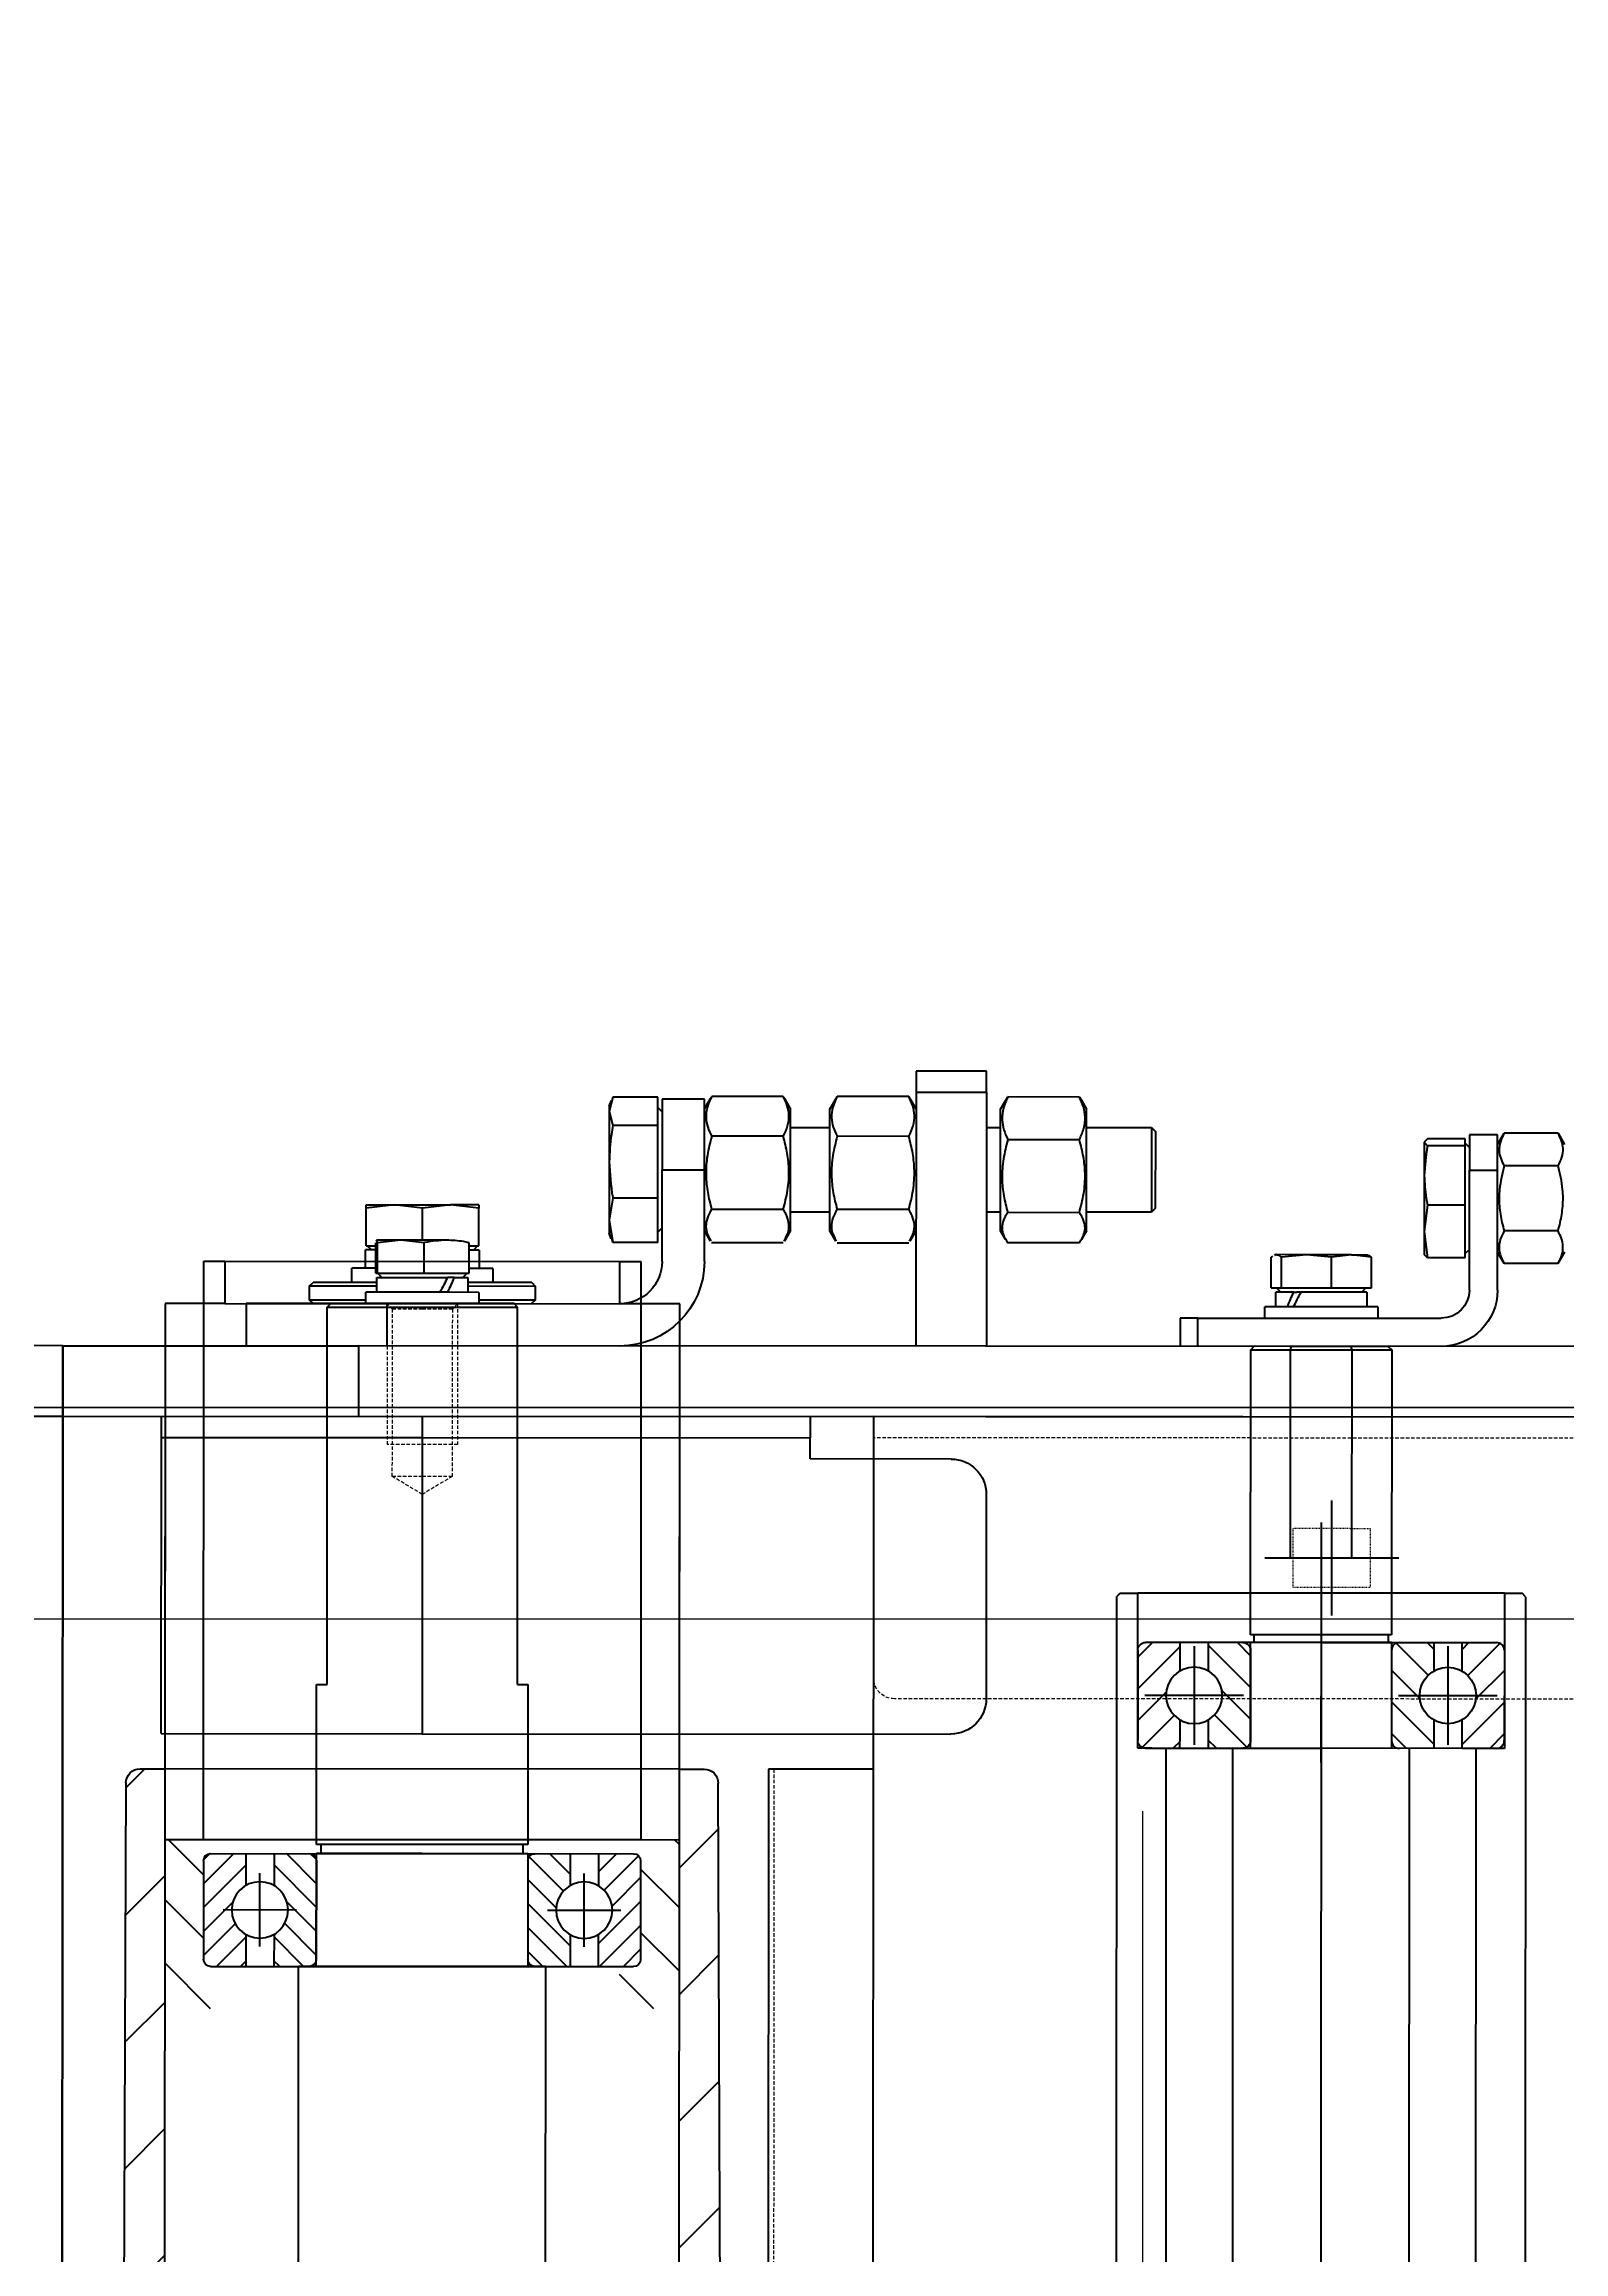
# Model space of a CAD drawing. Header units: millimetres. Extents: x 845401 to 948039, y 511594 to 550263.
# Drawn here: x 911081.7 to 911297.2, y 537152 to 537465.1 of the extents above; entities that cross this region are included whole.
import ezdxf

# ---------------------------------------------------------------- set-up
doc = ezdxf.new("R2010")
doc.units = ezdxf.units.MM
doc.linetypes.add('CENTER', pattern=[0])
doc.linetypes.add('DASHED', pattern=[0.75, 0.5, -0.25])
for name, color, linetype in [('00', 7, 'Continuous'), ('1', 30, 'Continuous'), ('1轮廓实线层', 7, 'Continuous'), ('3', 3, 'CENTER'), ('3中心线层', 1, 'CENTER'), ('4虚线层', 6, 'DASHED'), ('5剖面线层', 2, 'Continuous')]:
    doc.layers.add(name, color=color, linetype=linetype)
doc.layers.add('A-剖-0.10mm.......SECT-L01', color=255, linetype='Continuous', lineweight=18)
doc.layers.add('物流设备', color=7, linetype='Continuous', lineweight=5)
doc.styles.add('PC_TEXTSTYLE', font='isocp.shx', dxfattribs={"width": 0.8, "bigfont": 'hzfs.shx'})

# ---------------------------------------------------------------- blocks, each defined once
blk = doc.blocks.new('6304')
at = {"layer": '5剖面线层'}
h = blk.add_hatch(dxfattribs=at)
h.set_pattern_fill('ANSI31', color=256, style=0)
h.set_pattern_definition([(45, (1622.4174, 1392.4765), (-2.24506, 2.24506), [])])
edge = h.paths.add_edge_path()
edge.add_line((1637.42, 1412.48), (1635.42, 1412.48))
edge.add_line((1635.42, 1412.48), (1633.38, 1412.48))
edge.add_arc((1629.92, 1410.48), 4, 30, 150)
edge.add_line((1626.45, 1412.48), (1622.42, 1412.48))
edge.add_line((1622.42, 1412.48), (1622.42, 1417.38))
edge.add_arc((1623.52, 1417.38), 1.1, 90, 180, ccw=False)
edge.add_line((1623.52, 1418.48), (1636.32, 1418.48))
edge.add_arc((1636.32, 1417.38), 1.1, 360, 90, ccw=False)
edge.add_line((1637.42, 1417.38), (1637.42, 1412.48))
h = blk.add_hatch(dxfattribs=at)
h.set_pattern_fill('ANSI31', color=256, angle=90, style=0)
h.set_pattern_definition([(135, (1622.4174, 1392.4765), (-2.24506, -2.24506), [])])
edge = h.paths.add_edge_path()
edge.add_line((1622.42, 1408.48), (1626.45, 1408.48))
edge.add_arc((1629.92, 1410.48), 4, 210, 330)
edge.add_line((1633.38, 1408.48), (1637.42, 1408.48))
edge.add_line((1637.42, 1408.48), (1637.42, 1403.58))
edge.add_arc((1636.32, 1403.58), 1.1, 270, 360, ccw=False)
edge.add_line((1636.32, 1402.48), (1623.52, 1402.48))
edge.add_arc((1623.52, 1403.58), 1.1, 180, 270, ccw=False)
edge.add_line((1622.42, 1403.58), (1622.42, 1408.48))
at = {"layer": '5剖面线层', "extrusion": (0, 1.22461e-16, -1)}
h = blk.add_hatch(dxfattribs=at)
h.set_pattern_fill('ANSI31', color=256, angle=180, style=0)
h.set_pattern_definition([(225, (-1622.4174, 1392.4765), (2.24506, -2.24506), [])])
edge = h.paths.add_edge_path()
edge.add_line((-1622.42, 1376.48), (-1626.45, 1376.48))
edge.add_arc((-1629.92, 1374.48), 4, 30, 150)
edge.add_line((-1633.38, 1376.48), (-1637.42, 1376.48))
edge.add_line((-1637.42, 1376.48), (-1637.42, 1381.38))
edge.add_arc((-1636.32, 1381.38), 1.1, 90, 180, ccw=False)
edge.add_line((-1636.32, 1382.48), (-1623.52, 1382.48))
edge.add_arc((-1623.52, 1381.38), 1.1, 360, 90, ccw=False)
edge.add_line((-1622.42, 1381.38), (-1622.42, 1376.48))
h = blk.add_hatch(dxfattribs=at)
h.set_pattern_fill('ANSI31', color=256, angle=270, style=0)
h.set_pattern_definition([(315, (-1622.4174, 1392.4765), (2.24506, 2.24506), [])])
edge = h.paths.add_edge_path()
edge.add_line((-1626.45, 1372.48), (-1622.42, 1372.48))
edge.add_line((-1622.42, 1372.48), (-1622.42, 1367.58))
edge.add_arc((-1623.52, 1367.58), 1.1, 270, 360, ccw=False)
edge.add_line((-1623.52, 1366.48), (-1636.32, 1366.48))
edge.add_arc((-1636.32, 1367.58), 1.1, 180, 270, ccw=False)
edge.add_line((-1637.42, 1367.58), (-1637.42, 1372.48))
edge.add_line((-1637.42, 1372.48), (-1635.42, 1372.48))
edge.add_line((-1635.42, 1372.48), (-1633.38, 1372.48))
edge.add_arc((-1629.92, 1374.48), 4, 210, 330)
at = {"layer": '1轮廓实线层'}
for p, q in [((1622.42, 1392.48), (1622.42, 1417.38)), ((1637.42, 1417.38), (1637.42, 1392.48)), ((1637.42, 1412.48), (1635.42, 1412.48)), ((1622.42, 1408.48), (1626.45, 1408.48)), ((1633.38, 1408.48), (1637.42, 1408.48)), ((1623.52, 1402.48), (1636.32, 1402.48))]:
    blk.add_line(p, q, dxfattribs=at)
at = {"layer": '1轮廓实线层', "extrusion": (0, 1.22461e-16, -1)}
for p, q in [((1622.42, 1392.48), (1622.42, 1367.58)), ((1637.42, 1367.58), (1637.42, 1392.48)), ((1623.52, 1382.48), (1636.32, 1382.48)), ((1622.42, 1376.48), (1626.45, 1376.48)), ((1633.38, 1376.48), (1637.42, 1376.48)), ((1637.42, 1372.48), (1635.42, 1372.48))]:
    blk.add_line(p, q, dxfattribs=at)
at = {"layer": '1轮廓实线层'}
for points in [[(1623.52, 1418.48), (1636.32, 1418.48)], [(1626.45, 1412.48), (1622.42, 1412.48), (1622.42, 1417.38)], [(1637.42, 1417.38), (1637.42, 1412.48)], [(1635.42, 1412.48), (1633.38, 1412.48)]]:
    blk.add_lwpolyline(points, dxfattribs=at)
at = {"layer": '1轮廓实线层', "extrusion": (0, 1.22461e-16, -1)}
for points in [[(-1626.45, 1372.48), (-1622.42, 1372.48), (-1622.42, 1367.58)], [(-1635.42, 1372.48), (-1633.38, 1372.48)], [(-1637.42, 1367.58), (-1637.42, 1372.48)], [(-1623.52, 1366.48), (-1636.32, 1366.48)]]:
    blk.add_lwpolyline(points, dxfattribs=at)
at = {"layer": '1轮廓实线层'}
blk.add_circle((1629.92, 1410.48), 4, dxfattribs=at)
at = {"layer": '1轮廓实线层', "extrusion": (0, 1.22461e-16, -1)}
blk.add_circle((-1629.92, 1374.48), 4, dxfattribs=at)
at = {"layer": '1轮廓实线层'}
for centre, start, end in [((1623.52, 1417.38), 90, 180), ((1636.32, 1417.38), 0, 90), ((1623.52, 1403.58), 180, 270), ((1636.32, 1403.58), 270, 0)]:
    blk.add_arc(centre, 1.1, start, end, dxfattribs=at)
at = {"layer": '1轮廓实线层', "extrusion": (0, 1.22461e-16, -1)}
for centre, start, end in [((-1623.52, 1381.38), 0, 90), ((-1636.32, 1381.38), 90, 180), ((-1623.52, 1367.58), 270, 0), ((-1636.32, 1367.58), 180, 270)]:
    blk.add_arc(centre, 1.1, start, end, dxfattribs=at)
at = {"layer": '3中心线层'}
for p, q in [((1629.92, 1403.48), (1629.92, 1417.48)), ((1622.92, 1410.48), (1636.92, 1410.48)), ((1620.42, 1392.48), (1639.42, 1392.48))]:
    blk.add_line(p, q, dxfattribs=at)
at = {"layer": '3中心线层', "extrusion": (0, 1.22461e-16, -1)}
for p, q in [((1629.92, 1381.48), (1629.92, 1367.48)), ((1622.92, 1374.48), (1636.92, 1374.48))]:
    blk.add_line(p, q, dxfattribs=at)
at = {"style": 'PC_TEXTSTYLE'}
blk.add_text('TH_SUPERPART', height=1e-29, dxfattribs=at).set_placement((1622.42, 1392.48))
blk = doc.blocks.new('*U585')
at = {"layer": '1', "linetype": 'Continuous'}
h = blk.add_hatch(dxfattribs=at)
h.set_pattern_fill('_USER', color=1, scale=2.4, angle=45, style=0, pattern_type=0)
h.set_pattern_definition([(45, (0, 0), (-1.69706, 1.69706), [])])
edge = h.paths.add_edge_path()
edge.add_line((15, 31), (1, 31))
edge.add_arc((1, 30), 1, 90, 180)
edge.add_line((0, 30), (0, 25))
edge.add_line((0, 25), (4.54, 25))
edge.add_arc((8, 23), 4, 30, 150, ccw=False)
edge.add_line((11.46, 25), (16, 25))
edge.add_line((16, 25), (16, 30))
edge.add_arc((15, 30), 1, 0, 90)
edge = h.paths.add_edge_path()
edge.add_line((11.46, -25), (16, -25))
edge.add_line((16, -25), (16, -30))
edge.add_arc((15, -30), 1, 270, 360, ccw=False)
edge.add_line((15, -31), (1, -31))
edge.add_arc((1, -30), 1, 180, 270, ccw=False)
edge.add_line((0, -30), (0, -25))
edge.add_line((0, -25), (4.54, -25))
edge.add_arc((8, -23), 4, 210, 330)
blk = doc.blocks.new('*U586')
at = {"layer": '1', "linetype": 'Continuous'}
h = blk.add_hatch(dxfattribs=at)
h.set_pattern_fill('_USER', color=1, scale=2.4, angle=135, style=0, pattern_type=0)
h.set_pattern_definition([(135, (0, 0), (-1.69706, -1.69706), [])])
edge = h.paths.add_edge_path()
edge.add_line((0, 21), (4.54, 21))
edge.add_arc((8, 23), 4, 210, 330)
edge.add_line((11.46, 21), (16, 21))
edge.add_line((16, 21), (16, 16))
edge.add_arc((15, 16), 1, 270, 360, ccw=False)
edge.add_line((15, 15), (1, 15))
edge.add_arc((1, 16), 1, 180, 270, ccw=False)
edge.add_line((0, 16), (0, 21))
edge = h.paths.add_edge_path()
edge.add_line((1, -15), (15, -15))
edge.add_arc((15, -16), 1, 360, 90, ccw=False)
edge.add_line((16, -16), (16, -21))
edge.add_line((16, -21), (11.46, -21))
edge.add_arc((8, -23), 4, 30, 150)
edge.add_line((4.54, -21), (0, -21))
edge.add_line((0, -21), (0, -16))
edge.add_arc((1, -16), 1, 90, 180, ccw=False)
blk = doc.blocks.new('6206')
at = {"layer": '00', "color": 7}
for p, q in [((472.07, 2379.76), (472.07, 2319.76)), ((473.07, 2380.76), (487.07, 2380.76)), ((488.07, 2379.76), (488.07, 2319.76)), ((472.07, 2374.76), (476.61, 2374.76)), ((483.54, 2374.76), (488.07, 2374.76)), ((472.07, 2370.76), (476.61, 2370.76)), ((483.54, 2370.76), (488.07, 2370.76)), ((473.07, 2364.76), (487.07, 2364.76)), ((473.07, 2334.76), (487.07, 2334.76)), ((472.07, 2328.76), (476.61, 2328.76)), ((483.54, 2328.76), (488.07, 2328.76)), ((472.07, 2324.76), (476.61, 2324.76)), ((483.54, 2324.76), (488.07, 2324.76)), ((473.07, 2318.76), (487.07, 2318.76))]:
    blk.add_line(p, q, dxfattribs=at)
at = {"layer": '00', "color": 7, "linetype": 'Continuous'}
blk.add_line((473.07, 2318.76), (473.07, 2318.76), dxfattribs=at)
at = {"layer": '00', "color": 7}
for centre in [(480.07, 2372.76), (480.07, 2326.76)]:
    blk.add_circle(centre, 4, dxfattribs=at)
for centre, start, end in [((473.07, 2379.76), 90, 180), ((487.07, 2379.76), 0, 90), ((473.07, 2365.76), 180, 270), ((487.07, 2365.76), 270, 0), ((473.07, 2333.76), 90, 180), ((487.07, 2333.76), 0, 90), ((473.07, 2319.76), 180, 270), ((487.07, 2319.76), 270, 0)]:
    blk.add_arc(centre, 1, start, end, dxfattribs=at)
at = {"layer": '3', "color": 3}
for p, q in [((480.07, 2367.56), (480.07, 2377.96)), ((485.27, 2372.76), (474.87, 2372.76)), ((480.07, 2331.96), (480.07, 2321.56)), ((485.27, 2326.76), (474.87, 2326.76))]:
    blk.add_line(p, q, dxfattribs=at)
at = {"color": 1, "linetype": 'Continuous'}
for name in ['*U585', '*U586']:
    blk.add_blockref(name, (472.07, 2349.76), dxfattribs=at)
blk = doc.blocks.new('*U579')
at = {"layer": '1', "linetype": 'Continuous'}
h = blk.add_hatch(dxfattribs=at)
h.set_pattern_fill('_USER', color=1, scale=4, angle=45, style=0, pattern_type=0)
h.set_pattern_definition([(45, (0, 0), (-2.828427, 2.828427), [])])
edge = h.paths.add_edge_path()
edge.add_line((603, 403), (583, 403))
edge.add_line((583, 403), (583, 396.22))
edge.add_arc((593, 372), 26.2, 97.9975, 112.4377, ccw=False)
edge.add_arc((593, 372), 26.2, 82.0025, 97.9975, ccw=False)
edge.add_arc((593, 372), 26.2, 67.5623, 82.0025, ccw=False)
edge.add_line((603, 396.22), (603, 403))
edge = h.paths.add_edge_path()
edge.add_line((603, 347.78), (603, 341))
edge.add_line((603, 341), (583, 341))
edge.add_line((583, 341), (583, 347.78))
edge.add_arc((593, 372), 26.2, 247.5623, 262.0025)
edge.add_arc((593, 372), 26.2, 262.0025, 277.9975)
edge.add_arc((593, 372), 26.2, 277.9975, 292.4377)
blk = doc.blocks.new('*U580')
at = {"layer": '1', "linetype": 'Continuous'}
h = blk.add_hatch(dxfattribs=at)
h.set_pattern_fill('_USER', color=1, scale=4, angle=135, style=0, pattern_type=0)
h.set_pattern_definition([(135, (0, 0), (-2.828427, -2.828427), [])])
edge = h.paths.add_edge_path()
edge.add_line((598.55, 392.6), (603, 392.6))
edge.add_line((603, 392.6), (603, 387))
edge.add_line((603, 387), (583, 387))
edge.add_line((583, 387), (583, 392.6))
edge.add_line((583, 392.6), (587.45, 392.6))
edge.add_arc((589.8, 394.78), 3.2, 222.8511, 317.1489)
edge.add_line((592.15, 392.6), (593.85, 392.6))
edge.add_arc((596.2, 394.78), 3.2, 222.8511, 317.1489)
edge = h.paths.add_edge_path()
edge.add_line((583, 357), (603, 357))
edge.add_line((603, 357), (603, 351.4))
edge.add_line((603, 351.4), (598.55, 351.4))
edge.add_arc((596.2, 349.22), 3.2, 42.8511, 137.1489)
edge.add_line((593.85, 351.4), (592.15, 351.4))
edge.add_arc((589.8, 349.22), 3.2, 42.8511, 137.1489)
edge.add_line((587.45, 351.4), (583, 351.4))
edge.add_line((583, 351.4), (583, 357))
blk = doc.blocks.new('*U578', base_point=(-31, -88.5))
at = {"layer": '00', "color": 7}
for p, q in [((603, 403), (583, 403)), ((583, 403), (583, 387)), ((603, 403), (603, 387)), ((583, 392.6), (587.45, 392.6)), ((592.15, 392.6), (593.85, 392.6)), ((598.55, 392.6), (603, 392.6)), ((583, 387), (603, 387)), ((583, 357), (603, 357)), ((583, 341), (583, 357)), ((603, 341), (603, 357)), ((583, 351.4), (587.45, 351.4)), ((592.15, 351.4), (593.85, 351.4)), ((598.55, 351.4), (603, 351.4)), ((603, 341), (583, 341))]:
    blk.add_line(p, q, dxfattribs=at)
for centre in [(589.8, 394.78), (596.2, 394.78), (589.8, 349.22), (596.2, 349.22)]:
    blk.add_circle(centre, 3.2, dxfattribs=at)
for start, end in [(67.5623, 112.4377), (247.5623, 292.4377)]:
    blk.add_arc((593, 372), 26.2, start, end, dxfattribs=at)
at = {"color": 1, "linetype": 'Continuous'}
for name in ['*U579', '*U580']:
    blk.add_blockref(name, (0, 0), dxfattribs=at)
blk = doc.blocks.new('2206')
for p, q in [((2751.29, 2782.59), (2721.29, 2782.59)), ((2751.29, 2762.59), (2721.29, 2762.59))]:
    blk.add_line(p, q)
at = {"layer": '00', "rotation": 270}
blk.add_blockref('*U578', (2275.79, 3396.59), dxfattribs=at)
blk = doc.blocks.new('JTB1')
at = {"layer": '5剖面线层'}
h = blk.add_hatch(dxfattribs=at)
h.set_pattern_fill('ANSI31', color=256, scale=2, angle=-90, style=0)
h.set_pattern_definition([(315, (2290.41, 4481.01), (4.490128, 4.490128), [])])
h.paths.add_polyline_path([(3015.08, 692.58), (3015.08, 704.58), (3014.58, 705.08), (2970.58, 705.08), (2970.08, 704.58), (2970.08, 701.08), (2960.08, 701.08), (2945.08, 701.08, 0.414214), (2942.08, 698.08), (2942.08, 696.08), (2947.88, 696.08), (2947.88, 697.58), (2950.08, 697.58), (2950.08, 696.08), (2970.08, 696.08), (2970.08, 692.58)])
h.paths.add_polyline_path([(3014.58, 625.08), (3015.08, 625.58), (3015.08, 637.58), (2970.08, 637.58), (2970.08, 634.08), (2950.08, 634.08), (2950.08, 632.58), (2947.88, 632.58), (2947.88, 634.08), (2942.08, 634.08), (2942.08, 632.08, 0.414214), (2945.08, 629.08), (2960.08, 629.08), (2970.08, 629.08), (2970.08, 625.58), (2970.58, 625.08)])
at = {"color": 7, "linetype": 'Continuous', "lineweight": 25}
for p, q in [((2960.08, 887.08), (2970.08, 887.08)), ((2960.08, 884.08), (2960.08, 887.08)), ((2970.08, 887.08), (2970.08, 884.08)), ((2970.08, 884.08), (2960.08, 884.08)), ((2960.08, 884.08), (2960.08, 701.08)), ((2970.08, 884.08), (2970.08, 701.08)), ((2930.08, 845.83), (2930.08, 855.33)), ((2930.08, 855.33), (2935.08, 855.33)), ((2935.08, 855.33), (2935.08, 845.83)), ((2960.08, 855.33), (2935.08, 855.33)), ((2935.08, 845.83), (2930.08, 845.83)), ((2960.08, 845.83), (2935.08, 845.83)), ((2970.58, 705.08), (2970.08, 704.58)), ((3014.58, 705.08), (2970.58, 705.08)), ((3015.08, 704.58), (3014.58, 705.08)), ((3015.08, 704.58), (3015.08, 625.58)), ((2960.08, 701.08), (2945.08, 701.08)), ((2960.08, 701.08), (2970.08, 701.08)), ((2942.08, 632.08), (2942.08, 698.08)), ((2942.08, 696.08), (2947.88, 696.08)), ((2947.88, 697.58), (2947.88, 632.58)), ((2950.08, 697.58), (2947.88, 697.58)), ((2950.08, 697.58), (2950.08, 632.58)), ((2970.08, 696.08), (2970.08, 634.08)), ((2970.08, 692.58), (3015.08, 692.58)), ((3015.08, 637.58), (2970.08, 637.58)), ((2947.88, 634.08), (2942.08, 634.08)), ((2950.08, 632.58), (2947.88, 632.58)), ((2945.08, 629.08), (2960.08, 629.08)), ((2960.08, 617.08), (2960.08, 629.08)), ((2960.08, 629.08), (2970.08, 629.08)), ((2970.08, 629.08), (2970.08, 617.08)), ((2970.08, 625.58), (2970.58, 625.08)), ((2970.58, 625.08), (3014.58, 625.08)), ((3014.58, 625.08), (3015.08, 625.58)), ((2960.08, 617.08), (2970.08, 617.08))]:
    blk.add_line(p, q, dxfattribs=at)
for centre, start, end in [((2945.08, 698.08), 90, 180), ((2945.08, 632.08), 180, 270)]:
    blk.add_arc(centre, 3, start, end, dxfattribs=at)
at = {"layer": '4虚线层'}
for p, q in [((2960.08, 855.58), (2970.08, 855.58)), ((2967.08, 855.33), (2960.08, 855.33)), ((2965.58, 855.33), (2965.58, 845.83)), ((2967.08, 855.33), (2967.08, 845.83)), ((2967.08, 845.83), (2960.08, 845.83)), ((2960.08, 845.58), (2970.08, 845.58))]:
    blk.add_line(p, q, dxfattribs=at)
at = {"layer": '4虚线层', "lineweight": 25}
for p, q in [((2950.08, 696.08), (2970.08, 696.08)), ((2970.08, 634.08), (2950.08, 634.08))]:
    blk.add_line(p, q, dxfattribs=at)
at = {"rotation": 270}
blk.add_blockref('2206', (187.49, 3401.36), dxfattribs=at)
blk = doc.blocks.new('*U100472')
at = {"layer": '5剖面线层'}
h = blk.add_hatch(dxfattribs=at)
h.set_pattern_fill('ANSI31', color=256, scale=4, angle=90, style=0)
h.set_pattern_definition([(135, (-2483.568, 221.511), (-8.98026, -8.98026), [])])
edge = h.paths.add_edge_path()
edge.add_line((-3260.95, 452.02), (-3257.44, 452.02))
edge.add_line((-3257.44, 452.02), (-3257.44, 386.02))
edge.add_line((-3257.44, 386.02), (-3257.44, 1678.02))
edge.add_line((-3257.44, 1678.02), (-3257.44, 1612.02))
edge.add_line((-3257.44, 1612.02), (-3260.95, 1612.02))
edge.add_arc((-3260.95, 1610.02), 2, 90, 179.8877)
edge.add_line((-3262.95, 1610.02), (-3263.94, 1357.02))
edge.add_line((-3263.94, 1357.02), (-3263.94, 707.02))
edge.add_line((-3263.94, 707.02), (-3262.95, 454.02))
edge.add_arc((-3260.95, 454.02), 2, 180.1123, 270)
edge = h.paths.add_edge_path()
edge.add_arc((-3180.94, 1610.02), 2, 0.1123, 90)
edge.add_line((-3180.94, 1612.02), (-3184.44, 1612.02))
edge.add_line((-3184.44, 1612.02), (-3184.44, 1678.02))
edge.add_line((-3184.44, 1678.02), (-3184.44, 386.02))
edge.add_line((-3184.44, 386.02), (-3184.44, 452.02))
edge.add_line((-3184.44, 452.02), (-3180.94, 452.02))
edge.add_arc((-3180.94, 454.02), 2, 270, 359.8877)
edge.add_line((-3178.94, 454.02), (-3177.94, 707.02))
edge.add_line((-3177.94, 707.02), (-3177.94, 1357.02))
edge.add_line((-3177.94, 1357.02), (-3178.94, 1610.02))
edge = h.paths.add_edge_path(flags=17)
edge.add_arc((-3180.94, 1610.02), 2, 0.1123, 90)
edge = h.paths.add_edge_path(flags=17)
edge.add_arc((-3180.94, 454.02), 2, 270, 359.8877)
edge = h.paths.add_edge_path(flags=17)
edge.add_line((-3184.44, 452.02), (-3180.94, 452.02))
edge = h.paths.add_edge_path(flags=16)
edge.add_line((-3184.44, 452.02), (-3184.44, 386.02))
edge = h.paths.add_edge_path(flags=17)
edge.add_line((-3184.44, 1678.02), (-3184.44, 386.02))
edge = h.paths.add_edge_path(flags=17)
edge.add_line((-3184.44, 1612.02), (-3184.44, 1678.02))
edge = h.paths.add_edge_path(flags=17)
edge.add_line((-3180.94, 1612.02), (-3184.44, 1612.02))
edge = h.paths.add_edge_path(flags=17)
edge.add_line((-3177.94, 707.02), (-3178.94, 454.02))
edge = h.paths.add_edge_path(flags=17)
edge.add_line((-3177.94, 707.02), (-3177.94, 1357.02))
edge = h.paths.add_edge_path(flags=17)
edge.add_line((-3178.94, 1610.02), (-3177.94, 1357.02))
edge = h.paths.add_edge_path()
edge.add_line((-3178.94, 1610.02), (-3177.94, 1357.02))
edge.add_line((-3257.44, 1602.02), (-3257.44, 1678.02))
h = blk.add_hatch(dxfattribs=at)
h.set_pattern_fill('ANSI31', color=256, scale=2, angle=180, style=0)
h.set_pattern_definition([(225, (-2483.568, 121.5114), (4.49013, -4.49013), [])])
h.paths.add_polyline_path([(-3192.94, 486.02), (-3192.94, 480.02), (-3189.94, 480.02), (-3189.94, 462.02), (-3184.44, 462.02), (-3184.44, 486.02)])
h.paths.add_polyline_path([(-3251.94, 480.02), (-3248.94, 480.02), (-3248.94, 486.02), (-3257.44, 486.02), (-3257.44, 462.02), (-3251.94, 462.02)])
for p, q in [((-3271.94, 1662.02), (-3271.94, 402.02)), ((-1771.94, 402.02), (-1771.94, 1662.02))]:
    blk.add_line(p, q)
at = {"color": 7, "linetype": 'Continuous', "lineweight": 25}
for p, q in [((-3122.44, 1636.52), (-3122.44, 427.52)), ((-3064.44, 427.52), (-3064.44, 1636.52)), ((-3156.94, 1622.02), (-3156.94, 442.02)), ((-3115.44, 449.02), (-3115.44, 1615.02)), ((-3105.94, 1615.02), (-3105.94, 449.02)), ((-3080.94, 449.02), (-3080.94, 1615.02)), ((-3071.44, 1615.02), (-3071.44, 449.02)), ((-3171.83, 452.02), (-3171.83, 1612.02)), ((-3238.44, 1584.02), (-3238.44, 480.02)), ((-3203.44, 480.02), (-3203.44, 1584.02)), ((-3203.44, 480.02), (-3238.44, 480.02)), ((-3235.94, 480.02), (-3235.94, 464.02)), ((-3205.94, 464.02), (-3205.94, 480.02)), ((-3220.94, 464.02), (-3235.94, 464.02)), ((-3235.24, 464.02), (-3235.24, 462.72)), ((-3205.94, 464.02), (-3220.94, 464.02)), ((-3206.64, 462.72), (-3206.64, 464.02)), ((-3235.94, 462.72), (-3235.94, 440.02)), ((-3220.94, 462.72), (-3235.94, 462.72)), ((-3205.94, 462.72), (-3220.94, 462.72)), ((-3205.94, 440.02), (-3205.94, 462.72)), ((-3157.72, 452.02), (-3171.83, 452.02)), ((-3156.94, 452.02), (-3157.72, 452.02)), ((-3119.44, 449.02), (-3119.44, 434.02)), ((-3117.44, 449.02), (-3119.44, 449.02)), ((-3069.44, 449.02), (-3117.44, 449.02)), ((-3080.94, 449.02), (-3105.94, 449.02)), ((-3103.44, 449.02), (-3103.44, 434.02)), ((-3083.44, 434.02), (-3083.44, 449.02)), ((-3067.44, 449.02), (-3069.44, 449.02)), ((-3067.44, 434.02), (-3067.44, 449.02)), ((-3156.94, 408.02), (-3156.94, 442.02)), ((-3235.94, 440.02), (-3234.44, 440.02)), ((-3234.44, 440.02), (-3234.44, 386.52)), ((-3207.44, 440.02), (-3205.94, 440.02)), ((-3207.44, 440.02), (-3207.44, 386.52)), ((-3119.44, 434.02), (-3119.44, 427.02)), ((-3083.44, 434.02), (-3103.44, 434.02)), ((-3103.44, 432.92), (-3103.44, 392.52)), ((-3083.44, 432.92), (-3103.44, 432.92)), ((-3102.94, 434.02), (-3102.94, 432.92)), ((-3083.94, 432.92), (-3083.94, 434.02)), ((-3083.44, 392.52), (-3083.44, 432.92)), ((-3067.44, 427.02), (-3067.44, 434.02)), ((-3121.94, 427.02), (-3122.44, 427.52)), ((-3121.94, 427.02), (-3119.44, 427.02)), ((-3067.44, 427.02), (-3119.44, 427.02)), ((-3067.44, 427.02), (-3064.94, 427.02)), ((-3064.44, 427.52), (-3064.94, 427.02)), ((-3097.8, 422.02), (-3097.8, 392.52)), ((-3097.8, 422.02), (-3089.08, 422.02)), ((-3089.08, 422.02), (-3089.08, 392.52)), ((-3156.94, 402.02), (-3156.94, 408.02)), ((-1886.94, 402.02), (-3156.94, 402.02)), ((-3103.44, 392.52), (-3102.94, 392.02)), ((-3103.44, 392.52), (-3097.8, 392.52)), ((-3097.68, 392.02), (-3102.94, 392.02)), ((-3097.8, 392.52), (-3089.08, 392.52)), ((-3089.2, 392.02), (-3097.68, 392.02)), ((-3083.94, 392.02), (-3089.2, 392.02)), ((-3089.08, 392.52), (-3083.44, 392.52)), ((-3083.94, 392.02), (-3083.44, 392.52)), ((-3234.44, 386.52), (-3207.44, 386.52)), ((-3234.44, 386.52), (-3233.94, 386.02)), ((-3207.94, 386.02), (-3233.94, 386.02)), ((-3207.44, 386.52), (-3207.94, 386.02))]:
    blk.add_line(p, q, dxfattribs=at)
for points in [[(-3097.8, 392.52), (-3097.76, 392.35), (-3097.72, 392.18), (-3097.68, 392.02)], [(-3089.08, 392.52), (-3089.12, 392.35), (-3089.16, 392.18), (-3089.2, 392.02)]]:
    blk.add_open_spline(points, degree=3, dxfattribs=at)
at = {"layer": '1轮廓实线层'}
for p, q in [((-3257.44, 386.02), (-3257.44, 1678.02)), ((-3184.44, 1678.02), (-3184.44, 386.02)), ((-3262.95, 454.02), (-3263.94, 707.02)), ((-3177.94, 707.02), (-3178.94, 454.02)), ((-3257.44, 386.02), (-3257.44, 462.02)), ((-3257.44, 462.02), (-3251.94, 462.02)), ((-3251.94, 462.02), (-3251.94, 380.02)), ((-3251.94, 462.02), (-3189.94, 462.02)), ((-3189.94, 380.02), (-3189.94, 462.02)), ((-3189.94, 462.02), (-3184.44, 462.02)), ((-3184.44, 462.02), (-3184.44, 386.02)), ((-3260.95, 452.02), (-3257.44, 452.02)), ((-3257.44, 386.02), (-3257.44, 452.02)), ((-3184.44, 452.02), (-3257.44, 452.02)), ((-3184.44, 452.02), (-3180.94, 452.02)), ((-3184.44, 452.02), (-3184.44, 386.02)), ((-3257.94, 447.02), (-3257.94, 405.02)), ((-3257.94, 447.02), (-3220.94, 447.02)), ((-3220.94, 405.02), (-3220.94, 447.02)), ((-3220.94, 447.02), (-3145.94, 447.02)), ((-3140.94, 413.02), (-3140.94, 442.02)), ((-3165.94, 408.02), (-3165.94, 405.02)), ((-3145.94, 408.02), (-3165.94, 408.02)), ((-3257.94, 405.02), (-3257.94, 402.02)), ((-3257.94, 405.02), (-3220.94, 405.02)), ((-3220.94, 405.02), (-3165.94, 405.02)), ((-3220.94, 402.02), (-3220.94, 405.02)), ((-3165.94, 402.02), (-3165.94, 405.02)), ((-3271.94, 402.02), (-3271.94, 392.02)), ((-3271.94, 402.02), (-3229.94, 402.02)), ((-3229.94, 402.02), (-3229.94, 392.02)), ((-3004.94, 402.02), (-3229.94, 402.02)), ((-3271.94, 392.02), (-3229.94, 392.02)), ((-3245.94, 386.02), (-3245.94, 392.02)), ((-3004.94, 392.02), (-3229.94, 392.02)), ((-3225.94, 392.02), (-3225.94, 386.02)), ((-3150.94, 356.02), (-3150.94, 392.02)), ((-3140.94, 356.02), (-3140.94, 392.02)), ((-3113.44, 388.02), (-3113.44, 392.02)), ((-3110.94, 392.02), (-3110.94, 388.02)), ((-3248.94, 386.02), (-3257.44, 386.02)), ((-3248.94, 380.02), (-3248.94, 386.02)), ((-3248.94, 386.02), (-3192.94, 386.02)), ((-3225.94, 386.02), (-3245.94, 386.02)), ((-3236.44, 386.02), (-3236.94, 385.52)), ((-3236.94, 385.52), (-3236.94, 383.52)), ((-3228.94, 385.52), (-3236.94, 385.52)), ((-3228.94, 386.02), (-3228.94, 384.42)), ((-3225.94, 386.02), (-3192.94, 386.02)), ((-3212.94, 384.42), (-3212.94, 386.02)), ((-3204.94, 385.52), (-3212.94, 385.52)), ((-3204.94, 385.52), (-3205.44, 386.02)), ((-3204.94, 383.52), (-3204.94, 385.52)), ((-3192.94, 386.02), (-3192.94, 380.02)), ((-3184.44, 386.02), (-3192.94, 386.02)), ((-3110.94, 388.02), (-3113.44, 388.02)), ((-3110.94, 388.02), (-3076.44, 388.02)), ((-3101.44, 388.02), (-3101.44, 386.42)), ((-3085.44, 386.42), (-3101.44, 386.42)), ((-3099.88, 386.42), (-3099.88, 384.32)), ((-3087, 384.32), (-3087, 386.42)), ((-3085.44, 386.42), (-3085.44, 388.02)), ((-3236.94, 383.52), (-3236.44, 383.02)), ((-3236.94, 383.52), (-3227.38, 383.52)), ((-3227.38, 383.02), (-3236.44, 383.02)), ((-3230.94, 383.02), (-3230.94, 381.02)), ((-3217.1, 384.42), (-3228.94, 384.42)), ((-3227.38, 384.42), (-3227.38, 382.32)), ((-3227.38, 382.32), (-3217.39, 382.32)), ((-3226.68, 382.32), (-3227.28, 381.72)), ((-3216.84, 382.32), (-3217.39, 382.32)), ((-3212.94, 384.42), (-3217.1, 384.42)), ((-3216.44, 382.32), (-3216.84, 382.32)), ((-3216.44, 382.32), (-3214.5, 382.32)), ((-3214.61, 381.72), (-3215.21, 382.32)), ((-3214.5, 382.32), (-3214.5, 384.42)), ((-3214.5, 383.52), (-3204.94, 383.52)), ((-3205.44, 383.02), (-3214.5, 383.02)), ((-3210.94, 381.02), (-3210.94, 383.02)), ((-3205.44, 383.02), (-3204.94, 383.52)), ((-3100.54, 383.72), (-3100.54, 379.39)), ((-3100.54, 383.72), (-3099.1, 383.72)), ((-3097.35, 384.32), (-3099.88, 384.32)), ((-3099.18, 384.32), (-3099.78, 383.72)), ((-3099.1, 383.72), (-3099.1, 379.39)), ((-3099.1, 383.72), (-3092, 383.72)), ((-3097.35, 384.32), (-3096.92, 384.32)), ((-3096.31, 384.32), (-3096.92, 384.32)), ((-3087, 384.32), (-3096.31, 384.32)), ((-3092, 383.72), (-3092, 379.39)), ((-3092, 383.72), (-3086.34, 383.72)), ((-3087.11, 383.72), (-3087.71, 384.32)), ((-3086.34, 383.72), (-3086.34, 379.39)), ((-3072.44, 384.02), (-3072.44, 367.02)), ((-3068.44, 384.02), (-3068.44, 367.02)), ((-3251.94, 380.02), (-3248.94, 380.02)), ((-3248.94, 380.02), (-3192.94, 380.02)), ((-3227.56, 381.02), (-3230.94, 381.02)), ((-3228.99, 381.02), (-3228.99, 378.42)), ((-3227.56, 381.72), (-3227.56, 377.39)), ((-3227.56, 381.72), (-3227.32, 381.72)), ((-3227.32, 381.72), (-3227.32, 377.39)), ((-3227.32, 381.72), (-3220.7, 381.72)), ((-3220.7, 381.72), (-3220.7, 377.39)), ((-3220.7, 381.72), (-3214.32, 381.72)), ((-3214.32, 381.72), (-3214.32, 377.39)), ((-3210.94, 381.02), (-3214.32, 381.02)), ((-3212.89, 378.42), (-3212.89, 381.02)), ((-3192.94, 380.02), (-3189.94, 380.02)), ((-3186.94, 380.02), (-3186.94, 367.02)), ((-3180.94, 380.02), (-3180.94, 367.02)), ((-3100.36, 379.23), (-3100.54, 379.39)), ((-3099.82, 379.02), (-3100.06, 379.12)), ((-3100.06, 379.07), (-3099.94, 379.02)), ((-3099.82, 379.02), (-3099.94, 379.02)), ((-3095.55, 379.02), (-3099.82, 379.02)), ((-3095.55, 379.02), (-3099.1, 379.39)), ((-3092, 379.39), (-3095.55, 379.02)), ((-3089.17, 379.02), (-3095.55, 379.02)), ((-3089.17, 379.02), (-3092, 379.39)), ((-3086.34, 379.39), (-3089.17, 379.02)), ((-3089.17, 379.02), (-3086.95, 379.02)), ((-3086.94, 379.02), (-3086.82, 379.07)), ((-3078.84, 375.74), (-3078.39, 379.47)), ((-3078.39, 379.47), (-3078.84, 378.97)), ((-3078.84, 375.74), (-3078.84, 379.02)), ((-3073.04, 379.47), (-3078.39, 379.47)), ((-3073.04, 379.47), (-3073.04, 372.01)), ((-3072.44, 378.26), (-3073.04, 378.86)), ((-3067.51, 380.26), (-3068.44, 378.65)), ((-3059.87, 380.26), (-3067.51, 380.26)), ((-3058.94, 378.65), (-3059.87, 380.26)), ((-3227.56, 378.42), (-3228.99, 378.42)), ((-3228.94, 377.82), (-3228.94, 372.47)), ((-3228.94, 377.82), (-3227.56, 377.82)), ((-3228.18, 378.42), (-3228.78, 377.82)), ((-3227.44, 377.02), (-3227.45, 377.04)), ((-3227.32, 377.39), (-3227.44, 377.02)), ((-3224.01, 377.02), (-3227.44, 377.02)), ((-3224.01, 377.02), (-3227.32, 377.39)), ((-3220.7, 377.39), (-3224.01, 377.02)), ((-3217.51, 377.02), (-3224.01, 377.02)), ((-3220.94, 377.02), (-3220.94, 372.47)), ((-3212.89, 378.42), (-3214.32, 378.42)), ((-3214.32, 377.82), (-3212.94, 377.82)), ((-3213.11, 377.82), (-3213.71, 378.42)), ((-3212.94, 377.82), (-3212.94, 372.47)), ((-3194.44, 374.19), (-3193.93, 377.33)), ((-3194.15, 376.81), (-3194.44, 376.02)), ((-3194.44, 374.19), (-3194.44, 376.02)), ((-3193.93, 377.33), (-3194.07, 376.78)), ((-3187.54, 377.33), (-3193.93, 377.33)), ((-3187.54, 377.33), (-3187.54, 371.04)), ((-3186.94, 375.26), (-3187.54, 375.86)), ((-3180.08, 377.14), (-3180.94, 375.65)), ((-3169.76, 377.4), (-3179.92, 377.4)), ((-3168.74, 375.65), (-3169.6, 377.14)), ((-3162.28, 377.14), (-3163.14, 375.65)), ((-3151.96, 377.4), (-3162.12, 377.4)), ((-3150.94, 375.65), (-3151.8, 377.14)), ((-3138.22, 376.9), (-3138.94, 375.65)), ((-3127.76, 377.36), (-3137.92, 377.36)), ((-3126.74, 375.65), (-3127.46, 376.9)), ((-3078.39, 372.01), (-3078.84, 375.74)), ((-3078.84, 367.79), (-3078.84, 375.74)), ((-3193.93, 371.04), (-3194.44, 374.19)), ((-3194.44, 365.89), (-3194.44, 374.19)), ((-3169.76, 372.65), (-3179.92, 372.65)), ((-3168.74, 375.65), (-3168.74, 363.08)), ((-3163.14, 373.02), (-3168.74, 373.02)), ((-3163.14, 375.65), (-3163.14, 363.08)), ((-3151.96, 372.65), (-3162.12, 372.65)), ((-3138.94, 373.02), (-3140.94, 373.02)), ((-3138.94, 375.65), (-3138.94, 363.47)), ((-3127.76, 373.08), (-3137.92, 373.08)), ((-3126.74, 375.65), (-3126.74, 363.47)), ((-3117.54, 373.02), (-3126.74, 373.02)), ((-3116.94, 372.42), (-3117.54, 373.02)), ((-3117.54, 361.02), (-3117.54, 373.02)), ((-3059.87, 375.64), (-3067.51, 375.64)), ((-3224.94, 372.02), (-3228.94, 372.47)), ((-3228.94, 372.02), (-3224.94, 372.02)), ((-3220.94, 372.47), (-3224.94, 372.02)), ((-3224.94, 372.02), (-3216.94, 372.02)), ((-3216.94, 372.02), (-3220.94, 372.47)), ((-3212.94, 372.47), (-3216.94, 372.02)), ((-3212.94, 372.02), (-3216.94, 372.02)), ((-3187.54, 371.04), (-3193.93, 371.04)), ((-3187.54, 371.04), (-3187.54, 360.73)), ((-3116.94, 372.42), (-3116.94, 361.62)), ((-3073.04, 372.01), (-3078.39, 372.01)), ((-3073.04, 372.01), (-3073.04, 363.56)), ((-3186.94, 357.02), (-3186.94, 367.02)), ((-3186.94, 367.02), (-3180.94, 367.02)), ((-3180.94, 367.02), (-3180.94, 357.02)), ((-3078.84, 363.07), (-3078.84, 367.79)), ((-3072.44, 367.02), (-3068.44, 367.02)), ((-3072.44, 362.02), (-3072.44, 367.02)), ((-3068.44, 367.02), (-3068.44, 362.02)), ((-3059.87, 366.4), (-3067.51, 366.4)), ((-3194.44, 358.72), (-3194.44, 365.89)), ((-3138.94, 363.47), (-3138.94, 358.4)), ((-3126.74, 363.47), (-3126.74, 358.4)), ((-3078.84, 363.07), (-3078.39, 363.56)), ((-3073.04, 363.56), (-3078.39, 363.56)), ((-3073.04, 363.19), (-3072.44, 363.79)), ((-3073.04, 363.56), (-3073.04, 362.57)), ((-3068.44, 363.4), (-3067.51, 361.78)), ((-3059.87, 361.78), (-3058.94, 363.4)), ((-3194.44, 358.72), (-3193.93, 360.73)), ((-3187.54, 360.73), (-3193.93, 360.73)), ((-3187.54, 360.73), (-3187.54, 356.71)), ((-3169.76, 362.27), (-3179.92, 362.27)), ((-3168.74, 363.08), (-3168.74, 358.4)), ((-3168.74, 361.02), (-3163.14, 361.02)), ((-3163.14, 363.08), (-3163.14, 358.4)), ((-3151.96, 362.27), (-3162.12, 362.27)), ((-3140.94, 361.02), (-3138.94, 361.02)), ((-3127.76, 362.74), (-3137.92, 362.74)), ((-3126.74, 361.02), (-3117.54, 361.02)), ((-3117.54, 361.02), (-3116.94, 361.62)), ((-3078.39, 362.57), (-3078.84, 363.07)), ((-3073.04, 362.57), (-3078.39, 362.57)), ((-3068.44, 362.02), (-3072.44, 362.02)), ((-3059.87, 361.78), (-3067.51, 361.78)), ((-3193.93, 356.71), (-3194.44, 358.72)), ((-3194.44, 358.02), (-3194.44, 358.72)), ((-3194.44, 358.02), (-3194.15, 357.23)), ((-3187.54, 358.19), (-3186.94, 358.79)), ((-3180.94, 357.02), (-3186.94, 357.02)), ((-3180.94, 358.4), (-3180.08, 356.9)), ((-3180.08, 356.92), (-3179.92, 356.64)), ((-3169.76, 356.64), (-3169.6, 356.92)), ((-3169.6, 356.9), (-3168.74, 358.4)), ((-3163.14, 358.4), (-3162.28, 356.9)), ((-3162.28, 356.92), (-3162.12, 356.64)), ((-3151.96, 356.64), (-3151.8, 356.92)), ((-3151.8, 356.9), (-3150.94, 358.4)), ((-3138.94, 358.4), (-3138.22, 357.14)), ((-3138.22, 357.16), (-3137.92, 356.68)), ((-3127.76, 356.68), (-3127.46, 357.16)), ((-3127.46, 357.14), (-3126.74, 358.4)), ((-3187.54, 356.71), (-3193.93, 356.71)), ((-3169.76, 356.64), (-3179.92, 356.64)), ((-3151.96, 356.64), (-3162.12, 356.64)), ((-3150.94, 356.02), (-3140.94, 356.02)), ((-3150.94, 353.02), (-3150.94, 356.02)), ((-3140.94, 356.02), (-3140.94, 353.02)), ((-3127.76, 356.68), (-3137.92, 356.68)), ((-3140.94, 353.02), (-3150.94, 353.02))]:
    blk.add_line(p, q, dxfattribs=at)
for centre, radius, start, end in [((-3260.95, 454.02), 2, 180.1123, 270), ((-3180.94, 454.02), 2, 270, 359.8877), ((-3145.94, 442.02), 5, 0, 90), ((-3145.94, 413.02), 5, 270, 0), ((-3192.94, 380.02), 12, 0, 90), ((-3076.44, 384.02), 8, 0, 90), ((-3192.94, 380.02), 6, 0, 90), ((-3076.44, 384.02), 4, 0, 90)]:
    blk.add_arc(centre, radius, start, end, dxfattribs=at)
for centre, major_axis, ratio, start_param, end_param in [((-3093.44, 384.32), (-5.63, 11.04), 0.283825, 1.237742, 1.427139), ((-3093.44, 386.42), (-5.63, 11.04), 0.283825, 1.427139, 1.616536), ((-3220.94, 382.32), (-5.79, 11.06), 0.254099, 4.579995, 4.769392), ((-3220.94, 384.42), (-5.79, 11.06), 0.254099, 4.390598, 4.579995)]:
    blk.add_ellipse(centre, major_axis=major_axis, ratio=ratio, start_param=start_param, end_param=end_param, dxfattribs=at)
for points, knots in [([(-3099.1, 379.39), (-3099.11, 379.38), (-3099.34, 379.16), (-3099.59, 379.09), (-3099.82, 379.02)], [0, 0, 0, 0, 0.026995, 1, 1, 1, 1]), ([(-3087.06, 379.02), (-3086.83, 379.09), (-3086.59, 379.16), (-3086.35, 379.38), (-3086.34, 379.39)], [0, 0, 0, 0, 0.973005, 1, 1, 1, 1]), ([(-3067.51, 375.64), (-3067.72, 376.04), (-3068.13, 376.85), (-3068.29, 378.05), (-3068.06, 379.2), (-3067.7, 379.9), (-3067.51, 380.26)], [0, 0, 0, 0, 0.264604, 0.534947, 0.765343, 1, 1, 1, 1]), ([(-3059.87, 380.26), (-3059.67, 379.86), (-3059.25, 379.05), (-3059.1, 377.85), (-3059.32, 376.7), (-3059.69, 375.99), (-3059.87, 375.64)], [0, 0, 0, 0, 0.264604, 0.534946, 0.765343, 1, 1, 1, 1]), ([(-3217.51, 377.02), (-3218.55, 377.09), (-3219.62, 377.16), (-3220.67, 377.38), (-3220.7, 377.39)], [0, 0, 0, 0, 0.973005, 1, 1, 1, 1]), ([(-3214.32, 377.39), (-3214.59, 377.33), (-3215.64, 377.11), (-3216.71, 377.06), (-3217.51, 377.02)], [0, 0, 0, 0, 0.253066, 1, 1, 1, 1]), ([(-3179.92, 372.65), (-3180.04, 372.85), (-3180.39, 373.44), (-3180.74, 374.46), (-3180.76, 375.76), (-3180.3, 376.64), (-3180.04, 377.12)], [0, 0, 0, 0, 0.139365, 0.404829, 0.676783, 1, 1, 1, 1]), ([(-3169.64, 377.12), (-3169.39, 376.64), (-3168.93, 375.77), (-3168.94, 374.47), (-3169.28, 373.45), (-3169.64, 372.85), (-3169.76, 372.65)], [0, 0, 0, 0, 0.323216, 0.588351, 0.860635, 1, 1, 1, 1]), ([(-3162.12, 372.65), (-3162.24, 372.85), (-3162.59, 373.44), (-3162.94, 374.46), (-3162.96, 375.76), (-3162.5, 376.64), (-3162.24, 377.12)], [0, 0, 0, 0, 0.139365, 0.404829, 0.676783, 1, 1, 1, 1]), ([(-3151.84, 377.12), (-3151.59, 376.64), (-3151.13, 375.77), (-3151.14, 374.47), (-3151.48, 373.45), (-3151.84, 372.85), (-3151.96, 372.65)], [0, 0, 0, 0, 0.323216, 0.588351, 0.860635, 1, 1, 1, 1]), ([(-3137.92, 373.08), (-3138.04, 373.26), (-3138.39, 373.79), (-3138.75, 374.71), (-3138.75, 375.97), (-3138.23, 376.85), (-3137.92, 377.36)], [0, 0, 0, 0, 0.131004, 0.38054, 0.636178, 1, 1, 1, 1]), ([(-3127.76, 377.36), (-3127.46, 376.85), (-3126.94, 375.98), (-3126.94, 374.72), (-3127.28, 373.8), (-3127.64, 373.26), (-3127.76, 373.08)], [0, 0, 0, 0, 0.3638206, 0.6130487, 0.8689968, 1, 1, 1, 1]), ([(-3179.92, 362.27), (-3180.15, 363.17), (-3180.62, 364.99), (-3180.79, 367.69), (-3180.54, 370.27), (-3180.13, 371.85), (-3179.92, 372.65)], [0, 0, 0, 0, 0.264605, 0.534949, 0.765343, 1, 1, 1, 1]), ([(-3169.76, 372.65), (-3169.53, 371.75), (-3169.06, 369.93), (-3168.89, 367.23), (-3169.14, 364.65), (-3169.55, 363.07), (-3169.76, 362.27)], [0, 0, 0, 0, 0.264606, 0.534949, 0.765344, 1, 1, 1, 1]), ([(-3162.12, 362.27), (-3162.35, 363.17), (-3162.82, 364.99), (-3162.99, 367.69), (-3162.74, 370.27), (-3162.33, 371.85), (-3162.12, 372.65)], [0, 0, 0, 0, 0.264605, 0.534949, 0.765343, 1, 1, 1, 1]), ([(-3151.96, 372.65), (-3151.73, 371.75), (-3151.26, 369.93), (-3151.09, 367.23), (-3151.34, 364.65), (-3151.75, 363.07), (-3151.96, 362.27)], [0, 0, 0, 0, 0.264606, 0.534949, 0.765344, 1, 1, 1, 1]), ([(-3137.92, 362.74), (-3138.15, 363.64), (-3138.62, 365.45), (-3138.79, 368.14), (-3138.54, 370.71), (-3138.13, 372.28), (-3137.92, 373.08)], [0, 0, 0, 0, 0.264605, 0.534949, 0.765344, 1, 1, 1, 1]), ([(-3127.76, 373.08), (-3127.53, 372.18), (-3127.06, 370.37), (-3126.89, 367.68), (-3127.14, 365.11), (-3127.55, 363.53), (-3127.76, 362.74)], [0, 0, 0, 0, 0.264605, 0.534949, 0.765343, 1, 1, 1, 1]), ([(-3067.51, 366.4), (-3067.78, 367.51), (-3068.24, 369.37), (-3068.25, 372.11), (-3067.94, 374.08), (-3067.62, 375.24), (-3067.51, 375.64)], [0, 0, 0, 0, 0.363593, 0.612792, 0.86871, 1, 1, 1, 1]), ([(-3059.87, 375.64), (-3059.76, 375.24), (-3059.45, 374.1), (-3059.14, 372.13), (-3059.14, 369.39), (-3059.6, 367.51), (-3059.87, 366.4)], [0, 0, 0, 0, 0.131291, 0.380797, 0.636406, 1, 1, 1, 1]), ([(-3228.94, 372.47), (-3228.94, 372.46), (-3228.94, 372.19), (-3228.94, 372.1), (-3228.94, 372.02)], [0, 0, 0, 0, 0.026995, 1, 1, 1, 1]), ([(-3212.94, 372.02), (-3212.94, 372.1), (-3212.94, 372.19), (-3212.94, 372.46), (-3212.94, 372.47)], [0, 0, 0, 0, 0.973005, 1, 1, 1, 1]), ([(-3194.44, 365.89), (-3194.35, 367.57), (-3194.25, 369.3), (-3193.94, 371), (-3193.93, 371.04)], [0, 0, 0, 0, 0.973005, 1, 1, 1, 1]), ([(-3078.84, 367.79), (-3078.79, 368.85), (-3078.73, 370.26), (-3078.46, 371.66), (-3078.39, 372.01)], [0, 0, 0, 0, 0.746934, 1, 1, 1, 1]), ([(-3078.39, 363.56), (-3078.4, 363.6), (-3078.67, 364.99), (-3078.76, 366.41), (-3078.84, 367.79)], [0, 0, 0, 0, 0.026995, 1, 1, 1, 1]), ([(-3067.51, 361.78), (-3067.72, 362.18), (-3068.13, 362.99), (-3068.29, 364.19), (-3068.06, 365.34), (-3067.7, 366.05), (-3067.51, 366.4)], [0, 0, 0, 0, 0.264604, 0.534947, 0.765342, 1, 1, 1, 1]), ([(-3059.87, 366.4), (-3059.67, 366), (-3059.25, 365.19), (-3059.1, 363.99), (-3059.32, 362.84), (-3059.69, 362.14), (-3059.87, 361.78)], [0, 0, 0, 0, 0.264604, 0.534947, 0.765343, 1, 1, 1, 1]), ([(-3193.93, 360.73), (-3194.01, 361.16), (-3194.31, 362.87), (-3194.39, 364.6), (-3194.44, 365.89)], [0, 0, 0, 0, 0.253067, 1, 1, 1, 1]), ([(-3179.92, 356.64), (-3180.15, 357.13), (-3180.62, 358.12), (-3180.79, 359.58), (-3180.54, 360.98), (-3180.13, 361.84), (-3179.92, 362.27)], [0, 0, 0, 0, 0.264605, 0.534949, 0.765344, 1, 1, 1, 1]), ([(-3169.76, 362.27), (-3169.53, 361.78), (-3169.06, 360.79), (-3168.89, 359.33), (-3169.14, 357.93), (-3169.55, 357.07), (-3169.76, 356.64)], [0, 0, 0, 0, 0.264605, 0.534949, 0.765344, 1, 1, 1, 1]), ([(-3162.12, 356.64), (-3162.35, 357.13), (-3162.82, 358.12), (-3162.99, 359.58), (-3162.74, 360.98), (-3162.33, 361.84), (-3162.12, 362.27)], [0, 0, 0, 0, 0.264606, 0.534949, 0.765344, 1, 1, 1, 1]), ([(-3151.96, 362.27), (-3151.73, 361.78), (-3151.26, 360.79), (-3151.09, 359.33), (-3151.34, 357.93), (-3151.75, 357.07), (-3151.96, 356.64)], [0, 0, 0, 0, 0.264605, 0.534949, 0.765344, 1, 1, 1, 1]), ([(-3137.92, 356.68), (-3138.15, 357.2), (-3138.62, 358.27), (-3138.79, 359.84), (-3138.54, 361.35), (-3138.13, 362.27), (-3137.92, 362.74)], [0, 0, 0, 0, 0.264605, 0.534949, 0.765344, 1, 1, 1, 1]), ([(-3127.76, 362.74), (-3127.53, 362.21), (-3127.06, 361.15), (-3126.89, 359.57), (-3127.14, 358.07), (-3127.55, 357.14), (-3127.76, 356.68)], [0, 0, 0, 0, 0.2646055, 0.5349487, 0.7653438, 1, 1, 1, 1])]:
    blk.add_open_spline(points, degree=3, knots=knots, dxfattribs=at)
at = {"layer": '3中心线层'}
for p, q in [((-3093.44, 417.02), (-3093.44, 1647.02)), ((-3091.94, 430.17), (-3091.94, 413.87)), ((-3101.44, 422.02), (-3082.44, 422.02))]:
    blk.add_line(p, q, dxfattribs=at)
at = {"layer": '4虚线层', "linetype": 'DASHED', "lineweight": 18}
for p, q in [((-3171.05, 452.02), (-3171.05, 1612.02)), ((-1889.94, 442.02), (-3153.94, 442.02)), ((-1886.94, 405.02), (-3156.94, 405.02))]:
    blk.add_line(p, q, dxfattribs=at)
at = {"layer": '4虚线层', "linetype": 'DASHED', "lineweight": 13}
for p, q in [((-3220.94, 413.07), (-3225.19, 410.52)), ((-3220.94, 410.52), (-3225.19, 410.52)), ((-3225.19, 410.52), (-3225.19, 386.8)), ((-3216.69, 410.52), (-3220.94, 413.07)), ((-3216.69, 410.52), (-3220.94, 410.52)), ((-3216.69, 386.8), (-3216.69, 410.52)), ((-3225.94, 386.05), (-3225.94, 406.02)), ((-3215.94, 406.02), (-3225.94, 406.02)), ((-3215.94, 386.05), (-3215.94, 406.02)), ((-3225.19, 386.8), (-3225.97, 386.02)), ((-3220.94, 386.8), (-3225.19, 386.8)), ((-3216.69, 386.8), (-3220.94, 386.8)), ((-3215.92, 386.02), (-3216.69, 386.8))]:
    blk.add_line(p, q, dxfattribs=at)
at = {"layer": '4虚线层', "linetype": 'DASHED', "lineweight": 18, "ltscale": 0.2}
blk.add_lwpolyline([(-3097.44, 426.17), (-3086.44, 426.17), (-3086.44, 417.87), (-3097.44, 417.87)], close=True, dxfattribs=at)
at = {"layer": '4虚线层', "linetype": 'DASHED', "lineweight": 18}
blk.add_arc((-3153.94, 439.02), 3, 90, 180, dxfattribs=at)
for name, p, rotation in [('6206', (-871.18, -8.05), 90), ('6304', (-1700.97, -1188.4), 90), ('JTB1', (-1154.87, -2568.06), 89.99999999999999)]:
    blk.add_blockref(name, p, dxfattribs=dict(rotation=rotation))
blk = doc.blocks.new('*U100569')
at = {"color": 2}
blk.add_lwpolyline([(0, 630), (7920.6, 630), (7920.6, 830), (0, 830)], close=True, dxfattribs=at)
at = {"color": 1}
blk.add_lwpolyline([(0, -630), (7920.6, -630), (7920.6, 630), (0, 630)], close=True, dxfattribs=at)
at = {"color": 4}
blk.add_lwpolyline([(0, -600), (7920.6, -600), (7920.6, 600), (0, 600)], close=True, dxfattribs=at)
for tag, p in [('设备编号', (485.24, 55.29)), ('设备高度', (489.75, -155.56))]:
    blk.add_attdef(tag, p, '', height=100)
at = {"flags": 1}
blk.add_attdef('设备类型', (14421.9, -37.08), '', height=100, dxfattribs=at)
blk = doc.blocks.new('C线')
at = {"xscale": -1, "rotation": 179.9712508777102}
for p in [(994726.29, 476509.42, 12.69), (996226.29, 476508.66, 12.69)]:
    blk.add_blockref('*U100472', p, dxfattribs=at)
at = {"layer": '物流设备', "color": 0}
blk.add_blockref('*U100569', (986088.08, 475479.52, 25.38), dxfattribs=at)
blk = doc.blocks.new('BC线平台')
at = {"layer": 'A-剖-0.10mm.......SECT-L01'}
h = blk.add_hatch(dxfattribs=at)
h.set_pattern_fill('CROSS', color=2, scale=50)
h.set_pattern_definition([(0, (691447.87, 341554.85), (317.5, 317.5), [158.75, -476.25]), (90, (691527.24, 341475.47), (-317.5, 317.5), [158.75, -476.25])])
h.paths.add_polyline_path([(786169.72, 367097.04), (791174.13, 367097.04), (791174.13, 370095.42), (786169.72, 370095.42)])

msp = doc.modelspace()

# ---------------------------------------------------------------- block references
at = {"layer": '00'}
for name, p in [('BC线平台', (120688.34, 168041.31, -0.98)), ('C线', (-81869.83, 61162.22))]:
    msp.add_blockref(name, p, dxfattribs=at)

doc.saveas('drawing.dxf')
